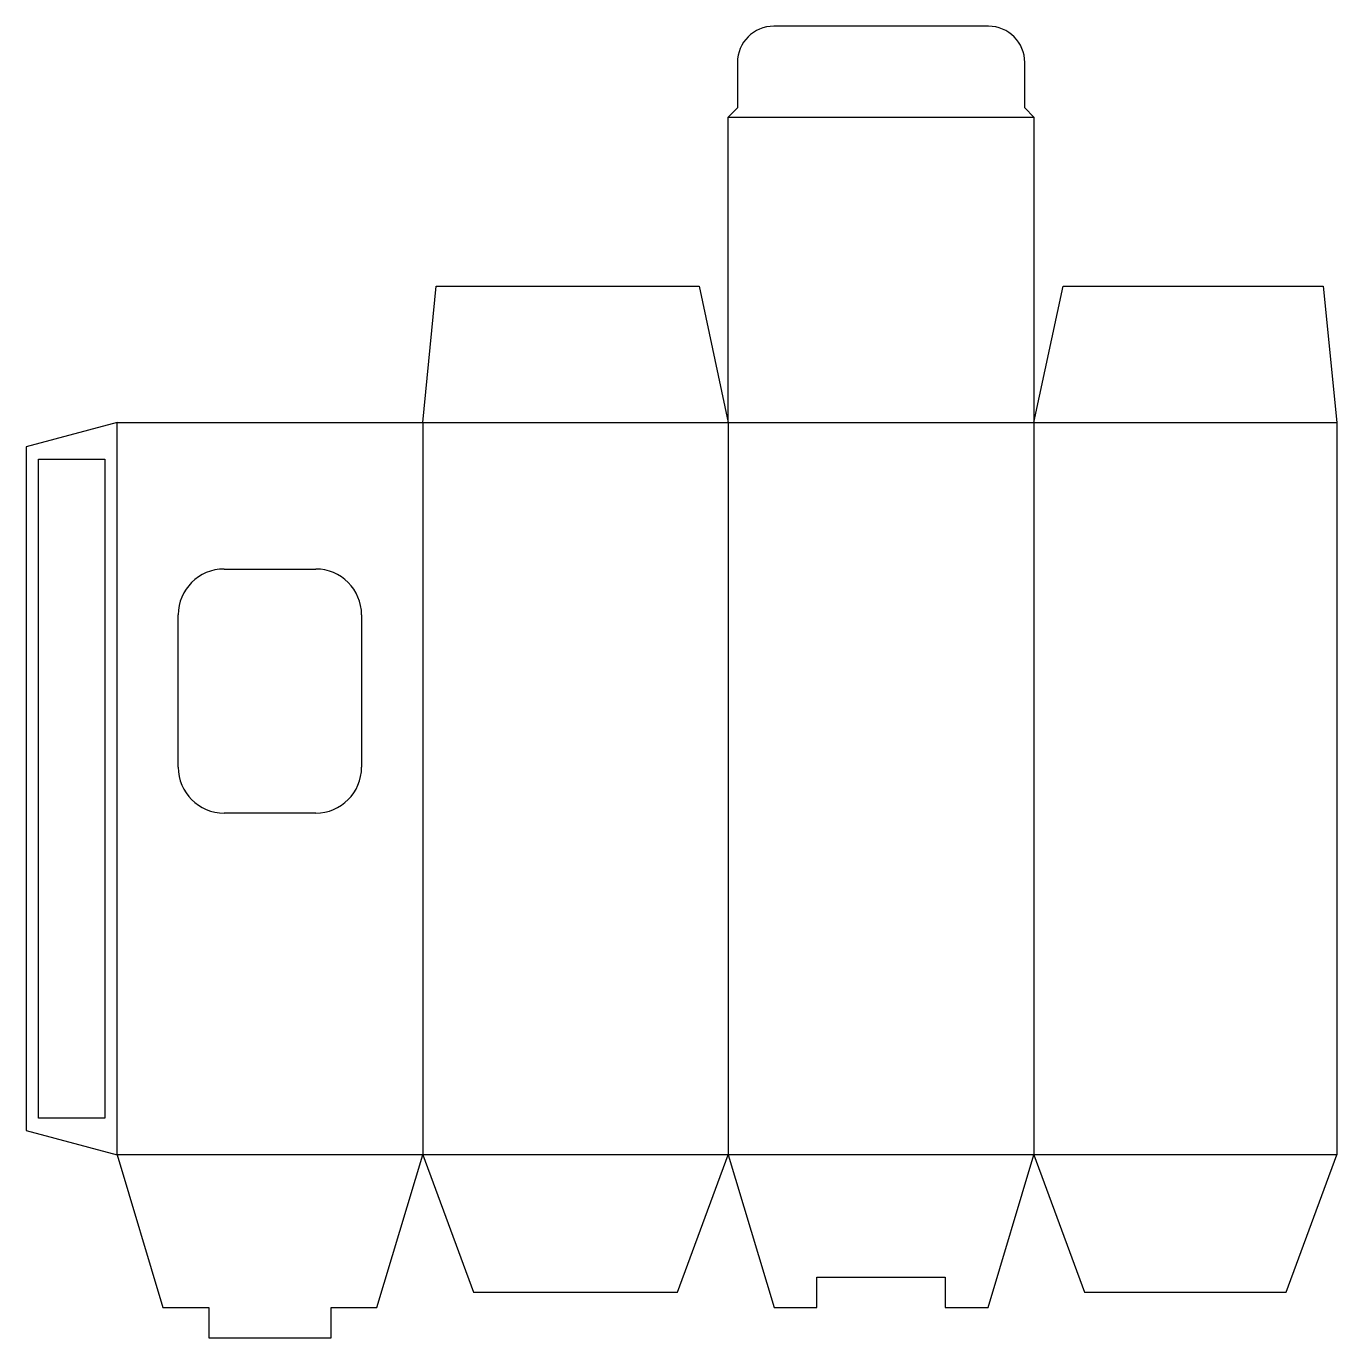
# Model space of a CAD drawing. Header units: millimetres. Extents: x 0 to 216, y 0 to 217.
import ezdxf

# ---------------------------------------------------------------- set-up
doc = ezdxf.new("R2010")
doc.units = ezdxf.units.MM
for name, color, linetype in [('CREASE', 5, 'CONTINUOUS'), ('CUT', 1, 'CONTINUOUS'), ('GLUE', 2, 'CONTINUOUS'), ('PERF', 3, 'CONTINUOUS')]:
    doc.layers.add(name, color=color, linetype=linetype)

msp = doc.modelspace()

# ---------------------------------------------------------------- linework, layer by layer
at = {"layer": 'CREASE'}
for p, q in [((115.9, 201.575), (166.35, 201.575)), ((15, 30.225), (15, 151.125)), ((65.45, 151.125), (65.45, 30.225)), ((65.45, 151.125), (115.9, 151.125)), ((115.9, 151.125), (115.9, 30.225)), ((115.9, 151.125), (166.35, 151.125)), ((166.35, 151.125), (166.35, 30.225)), ((166.35, 151.125), (216.35, 151.125)), ((65.45, 30.225), (15, 30.225)), ((115.9, 30.225), (65.45, 30.225)), ((166.35, 30.225), (115.9, 30.225)), ((216.35, 30.225), (166.35, 30.225))]:
    msp.add_line(p, q, dxfattribs=at)
at = {"layer": 'CUT'}
for p, q in [((158.85, 216.575), (123.4, 216.575)), ((117.4, 210.575), (117.4, 203.075)), ((164.85, 203.075), (164.85, 210.575)), ((117.4, 203.075), (115.9, 201.575)), ((115.9, 151.125), (115.9, 201.575)), ((166.35, 201.575), (164.85, 203.075)), ((166.35, 201.575), (166.35, 151.125)), ((65.45, 151.125), (67.7, 173.625)), ((67.7, 173.625), (111.075, 173.625)), ((111.075, 173.625), (115.9, 151.125)), ((166.35, 151.125), (171.175, 173.625)), ((171.175, 173.625), (214.1, 173.625)), ((214.1, 173.625), (216.35, 151.125)), ((15, 151.125), (0, 147.106)), ((15, 151.125), (65.45, 151.125)), ((216.35, 151.125), (216.35, 30.225)), ((0, 147.106), (0, 34.244)), ((0, 34.244), (15, 30.225)), ((15, 30.225), (22.568, 5)), ((57.883, 5), (65.45, 30.225)), ((65.45, 30.225), (73.858, 7.522)), ((107.492, 7.522), (115.9, 30.225)), ((115.9, 30.225), (123.468, 5)), ((158.783, 5), (166.35, 30.225)), ((166.35, 30.225), (174.683, 7.522)), ((208.017, 7.522), (216.35, 30.225)), ((130.535, 5), (130.535, 10)), ((130.535, 10), (151.715, 10)), ((151.715, 10), (151.715, 5)), ((73.858, 7.522), (107.492, 7.522)), ((174.683, 7.522), (208.017, 7.522)), ((22.568, 5), (30.135, 5)), ((30.135, 5), (30.135, 0)), ((50.315, 0), (50.315, 5)), ((50.315, 5), (57.883, 5)), ((123.468, 5), (130.535, 5)), ((151.715, 5), (158.783, 5)), ((30.135, 0), (50.315, 0))]:
    msp.add_line(p, q, dxfattribs=at)
for centre, start, end in [((123.4, 210.575), 90, 180), ((158.85, 210.575), 0, 90)]:
    msp.add_arc(centre, 6, start, end, dxfattribs=at)
at = {"layer": 'GLUE'}
for p, q in [((2, 145.106), (13, 145.106)), ((2, 36.244), (2, 145.106)), ((13, 145.106), (13, 36.244)), ((13, 36.244), (2, 36.244))]:
    msp.add_line(p, q, dxfattribs=at)
at = {"layer": 'PERF'}
for p, q in [((32.658, 126.945), (47.793, 126.945)), ((25.09, 94.212), (25.09, 119.377)), ((55.36, 119.377), (55.36, 94.212)), ((47.793, 86.645), (32.658, 86.645))]:
    msp.add_line(p, q, dxfattribs=at)
for centre, radius, start, end in [((32.658, 119.377), 7.568, 90, 180), ((47.793, 119.377), 7.567, 0, 90), ((32.658, 94.212), 7.568, 180, 270), ((47.793, 94.212), 7.568, 270, 0)]:
    msp.add_arc(centre, radius, start, end, dxfattribs=at)

doc.saveas('drawing.dxf')
